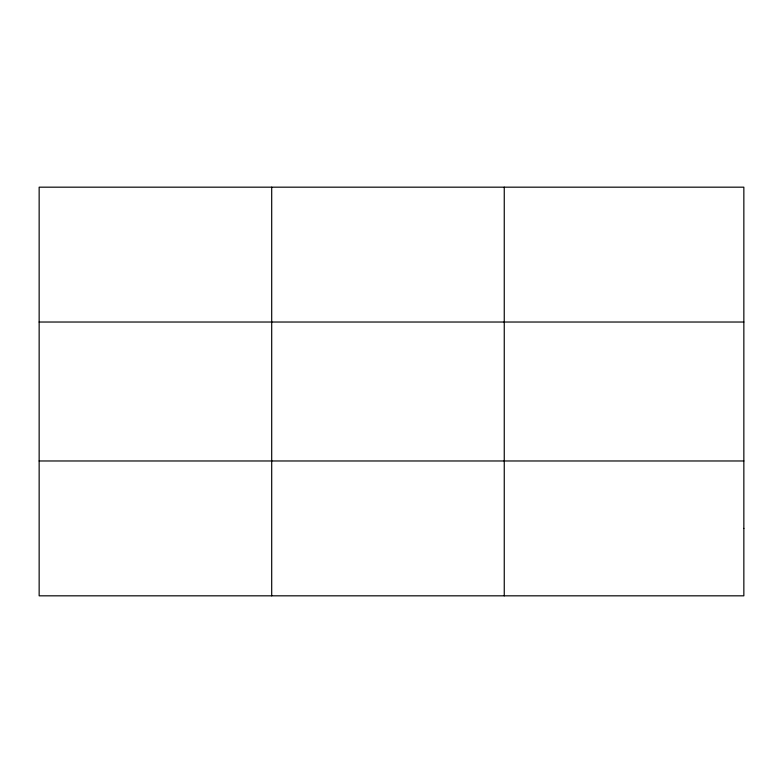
<?xml version="1.0" encoding="UTF-8"?>
<svg xmlns="http://www.w3.org/2000/svg" width="783" height="783" viewBox="0 0 783 783"><rect width="100%" height="100%" fill="white"/><g stroke="black" fill="none" stroke-linecap="round" stroke-linejoin="round"><path stroke-width="1.17" d="M271.701 187.176L271.701 595.824M504.252 187.176L504.252 595.824M39.15 322.028L743.85 322.028M39.15 460.972L743.85 460.972M743.85 528.398L743.85 595.824L39.15 595.824L39.15 187.176L743.85 187.176L743.85 528.398"/></g></svg>
